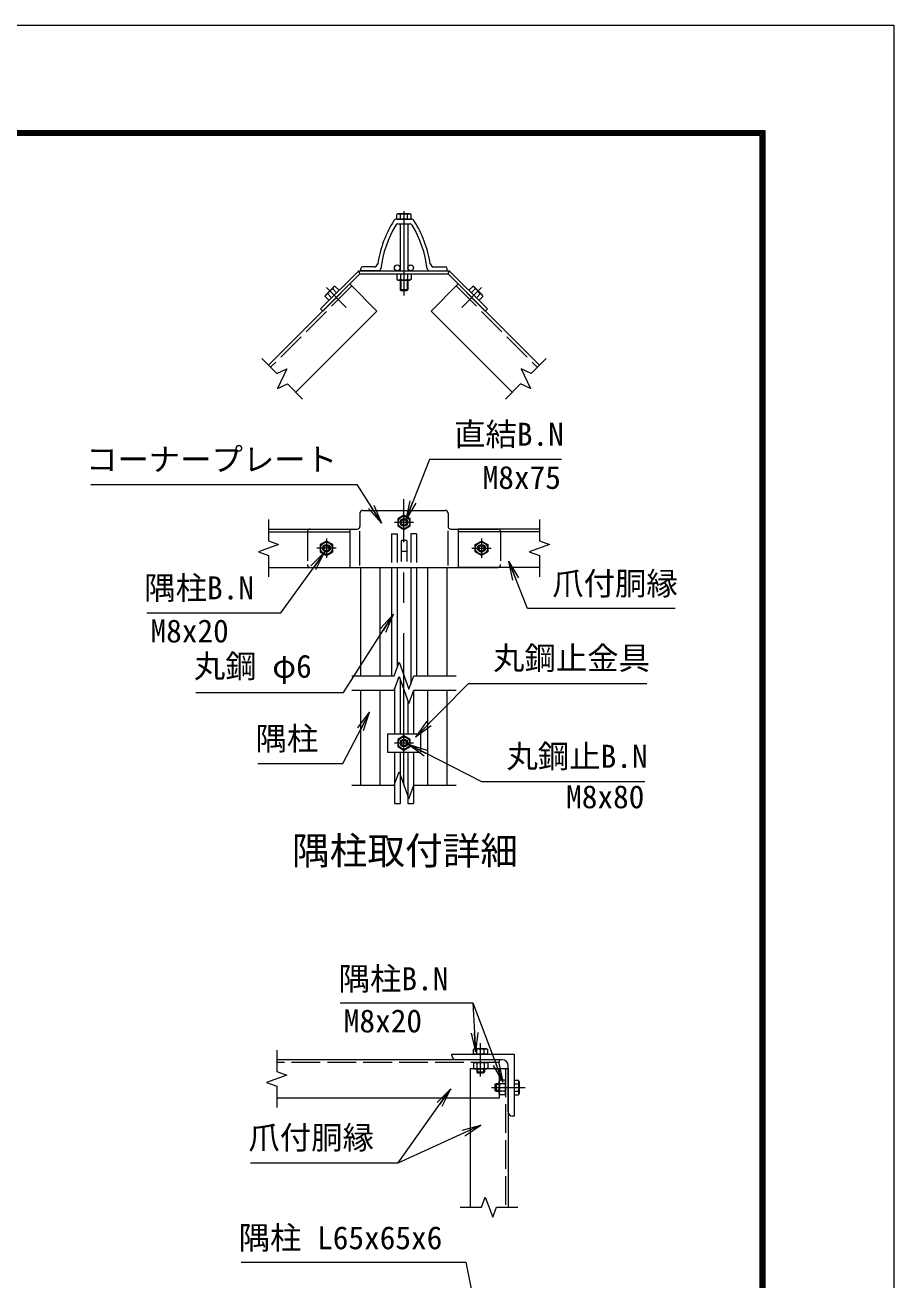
# Model space of a CAD drawing. Units: millimetres, scale not verified. Extents: x -4200 to 4200, y -2970 to 2970.
# Drawn here: x 2384 to 4200, y 348 to 2970 of the extents above; entities that cross this region are included whole.
import ezdxf
from ezdxf.enums import TextEntityAlignment as Align

# ---------------------------------------------------------------- set-up
doc = ezdxf.new("R2010")
doc.units = ezdxf.units.MM
doc.header["$LTSCALE"] = 10
doc.linetypes.add('DASHED', pattern=[7.5, 6, -1.5])
doc.linetypes.add('USER1', pattern=[50.8, 31.75, -6.35, 6.35, -6.35])
for name, color, linetype, lineweight in [('0-0_D-STR1', 1, 'Continuous', 18), ('0-1_D-BMK', 2, 'USER1', 13), ('0-2_D-STR-DIM', 7, 'Continuous', 13), ('0-3_D-STR3', 3, 'Continuous', 13), ('0-7_D-STR-TXT', 7, 'Continuous', 13), ('0-8_0', 7, 'Continuous', 18), ('0-B_D-TTL', 7, 'Continuous', 18)]:
    doc.layers.add(name, color=color, linetype=linetype, lineweight=lineweight)
doc.layers.add('0-9_D-TTL-TXT', color=7, linetype='Continuous')
doc.styles.add('ＭＳ ゴシック', font='')
doc.styles.get('ＭＳ ゴシック').set_extended_font_data('MS Gothic')

# ---------------------------------------------------------------- blocks, each defined once
blk = doc.blocks.new('_Open')
at = {"layer": '0-8_0'}
blk.add_line((-10, 1.667), (0, 0), dxfattribs=at)
blk.add_lwpolyline([(-10, -1.667), (0, 0), (-10, 0)], dxfattribs=at)

msp = doc.modelspace()

# ---------------------------------------------------------------- linework, layer by layer
at = {"layer": '0-0_D-STR1'}
for p, q in [((3161, 2564.76), (3191.03, 2564.76)), ((3163.13, 2554.76), (3188.9, 2554.76)), ((3113.17, 2464.76), (3089.02, 2464.76)), ((3238.87, 2464.76), (3263.02, 2464.76)), ((3086.02, 2456.76), (3086.02, 2461.76)), ((3086.02, 2456.76), (3086.02, 2461.76)), ((3122.72, 2456.76), (3086.02, 2456.76)), ((3229.31, 2456.76), (3266.02, 2456.76)), ((3266.02, 2456.76), (3266.02, 2461.76)), ((3062.8, 2429.15), (2893.1, 2259.44)), ((3062.8, 2429.15), (3119.37, 2372.58)), ((3289.23, 2429.15), (3232.66, 2372.58)), ((3289.23, 2429.15), (3458.93, 2259.44)), ((3119.37, 2372.58), (2949.67, 2202.87)), ((3232.66, 2372.58), (3402.37, 2202.87)), ((2892.91, 1916.98), (3062.8, 1916.98)), ((3062.8, 1916.98), (3062.8, 1836.98)), ((3459.12, 1916.98), (3289.23, 1916.98)), ((3289.23, 1916.98), (3289.23, 1836.98)), ((2892.91, 1910.98), (3062.8, 1910.98)), ((3459.12, 1910.98), (3289.23, 1910.98)), ((2892.91, 1836.98), (3062.8, 1836.98)), ((3086.02, 1610.72), (3086.02, 1836.98)), ((3126.02, 1610.72), (3126.02, 1836.98)), ((3226.02, 1610.72), (3226.02, 1836.98)), ((3266.02, 1610.72), (3266.02, 1836.98)), ((3459.12, 1836.98), (3289.23, 1836.98)), ((3086.02, 1381.76), (3086.02, 1580.72)), ((3126.02, 1381.76), (3126.02, 1580.72)), ((3226.02, 1381.76), (3226.02, 1580.72)), ((3266.02, 1381.76), (3266.02, 1580.72)), ((3276, 817.23), (3276, 820.23)), ((3276, 820.23), (3406, 820.23)), ((3406, 820.23), (3406, 690.23)), ((3376, 808.23), (2910, 808.23)), ((3381, 808.23), (3285, 808.23)), ((3314, 790.23), (3314, 500.23)), ((3314, 790.23), (3394, 790.23)), ((3394, 699.23), (3394, 795.23)), ((3394, 790.23), (3394, 500.23)), ((3314, 728.23), (2910, 728.23)), ((3406, 690.23), (3403, 690.23))]:
    msp.add_line(p, q, dxfattribs=at)
at = {"layer": '0-0_D-STR1', "linetype": 'DASHED'}
for p, q in [((3067.05, 2424.9), (2897.34, 2255.2)), ((3284.99, 2424.9), (3454.69, 2255.2)), ((3376, 802.23), (2910, 802.23)), ((3376, 728.23), (3376, 808.23)), ((3388, 790.23), (3388, 500.23)), ((3376, 728.23), (3314, 728.23))]:
    msp.add_line(p, q, dxfattribs=at)
at = {"layer": '0-0_D-STR1'}
for centre, radius, start, end in [((3358.02, 2433.36), 240, 147.73028, 170.85863), ((3358.02, 2433.36), 232, 149.15113, 173.11764), ((3161, 2557.76), 7, 90, 147.73028), ((3163.13, 2549.76), 5, 90, 149.15113), ((3188.9, 2549.76), 5, 30.84887, 90), ((3191.03, 2557.76), 7, 32.26972, 90), ((2994.02, 2433.36), 232, 6.88236, 30.84887), ((2994.02, 2433.36), 240, 9.14137, 32.26972), ((3089.02, 2461.76), 3, 90, 180), ((3113.17, 2472.76), 8, 270, 350.85863), ((3238.87, 2472.76), 8, 189.14137, 270), ((3263.02, 2461.76), 3, 0, 90), ((3122.72, 2461.76), 5, 270, 353.11764), ((3229.31, 2461.76), 5, 186.88236, 270), ((3285, 817.23), 9, 180, 270), ((3381, 795.23), 13, 360, 90), ((3403, 699.23), 9, 180, 270)]:
    msp.add_arc(centre, radius, start, end, dxfattribs=at)
at = {"layer": '0-1_D-BMK'}
for p, q in [((3176.02, 2581.5), (3176.02, 2405.12)), ((3013.77, 2421.61), (3055.27, 2380.11)), ((3338.26, 2421.61), (3296.76, 2380.11)), ((3176.02, 1381.76), (3176.02, 1979.71)), ((3196.02, 1930.98), (3156.02, 1930.98)), ((3014.02, 1896.98), (3014.02, 1856.98)), ((3338.02, 1896.98), (3338.02, 1856.98)), ((3034.02, 1876.98), (2994.02, 1876.98)), ((3318.02, 1876.98), (3358.02, 1876.98)), ((3196.02, 1469.91), (3156.02, 1469.91)), ((3336, 773.23), (3336, 843.23)), ((3359, 750.23), (3429, 750.23))]:
    msp.add_line(p, q, dxfattribs=at)
at = {"layer": '0-2_D-STR-DIM'}
for p, q in [((2878.96, 2273.58), (2910.5, 2242.04)), ((3473.08, 2273.58), (3441.53, 2242.04)), ((3421.14, 2251.55), (3440.16, 2210.76)), ((3441.53, 2242.04), (3421.14, 2251.55)), ((2932.26, 2220.27), (2963.81, 2188.73)), ((3419.77, 2220.27), (3388.22, 2188.73)), ((3440.16, 2210.76), (3419.77, 2220.27)), ((2892.91, 1937.24), (2892.91, 1892.63)), ((3459.12, 1937.24), (3459.12, 1892.63)), ((2892.91, 1892.63), (2914.06, 1884.93)), ((2914.06, 1884.93), (2871.77, 1869.54)), ((2871.77, 1869.54), (2892.91, 1861.85)), ((2892.91, 1861.85), (2892.91, 1817.24)), ((3459.12, 1861.85), (3459.12, 1817.24)), ((3155.49, 1610.72), (3165.76, 1638.92)), ((3165.76, 1638.92), (3186.28, 1582.53)), ((3067.02, 1610.72), (3155.49, 1610.72)), ((3155.49, 1580.72), (3165.76, 1608.92)), ((3165.76, 1608.92), (3186.28, 1552.53)), ((3186.28, 1582.53), (3196.54, 1610.72)), ((3196.54, 1610.72), (3285.02, 1610.72)), ((3067.02, 1580.72), (3155.49, 1580.72)), ((3186.28, 1552.53), (3196.54, 1580.72)), ((3196.54, 1580.72), (3285.02, 1580.72)), ((3155.49, 1381.76), (3165.76, 1409.95)), ((3165.76, 1409.95), (3186.28, 1353.57)), ((3067.02, 1381.76), (3155.49, 1381.76)), ((3186.28, 1353.57), (3196.54, 1381.76)), ((3196.54, 1381.76), (3285.02, 1381.76)), ((2910, 828.49), (2910, 783.88)), ((2931.14, 776.18), (2888.86, 760.79)), ((2888.86, 760.79), (2910, 753.09)), ((2910, 783.88), (2931.14, 776.18)), ((2910, 753.09), (2910, 708.49)), ((3293.74, 500.23), (3338.35, 500.23)), ((3369.13, 500.23), (3413.74, 500.23))]:
    msp.add_line(p, q, dxfattribs=at)
for points in [[(2910.5, 2242.04), (2930.89, 2251.55), (2911.87, 2210.76), (2932.26, 2220.27)], [(3459.12, 1892.63), (3480.26, 1884.93), (3437.98, 1869.54), (3459.12, 1861.85)], [(3338.35, 500.23), (3346.04, 521.37), (3361.43, 479.08), (3369.13, 500.23)]]:
    msp.add_lwpolyline(points, dxfattribs=at)
at = {"layer": '0-3_D-STR3'}
for p, q in [((3163.42, 2575.36), (3161.01, 2573.97)), ((3161.01, 2564.76), (3161.01, 2573.97)), ((3188.62, 2575.36), (3163.42, 2575.36)), ((3168.51, 2564.76), (3168.51, 2573.97)), ((3183.52, 2564.76), (3183.52, 2573.97)), ((3188.62, 2575.36), (3191.03, 2573.97)), ((3191.03, 2564.76), (3191.03, 2573.97)), ((3191.03, 2564.76), (3161.01, 2564.76)), ((3168.02, 2554.76), (3168.02, 2456.76)), ((3184.02, 2554.76), (3184.02, 2456.76)), ((3081.37, 2456.76), (3001.71, 2377.1)), ((3084.02, 2450.36), (3006.23, 2372.58)), ((3084.02, 2450.36), (3268.02, 2450.36)), ((3161.01, 2450.36), (3191.03, 2450.36)), ((3168.51, 2450.36), (3168.51, 2438.81)), ((3183.52, 2450.36), (3183.52, 2438.81)), ((3268.02, 2450.36), (3345.8, 2372.58)), ((3029.64, 2423.42), (3011.96, 2405.74)), ((3035.3, 2410.7), (3027.13, 2418.86)), ((3032.44, 2424.17), (3029.64, 2423.42)), ((3040.61, 2416), (3032.44, 2424.17)), ((3163.52, 2437.36), (3188.52, 2437.36)), ((3168.02, 2437.36), (3168.02, 2417.16)), ((3168.02, 2417.16), (3170.42, 2414.76)), ((3184.02, 2417.16), (3168.02, 2417.16)), ((3169.52, 2437.36), (3169.52, 2415.66)), ((3181.62, 2414.76), (3170.42, 2414.76)), ((3184.02, 2417.16), (3181.62, 2414.76)), ((3182.52, 2437.36), (3182.52, 2415.66)), ((3184.02, 2437.36), (3184.02, 2417.16)), ((3311.42, 2416), (3319.59, 2424.17)), ((3316.73, 2410.7), (3324.9, 2418.86)), ((3319.59, 2424.17), (3322.39, 2423.42)), ((3322.39, 2423.42), (3340.07, 2405.74)), ((3011.21, 2402.94), (3011.96, 2405.74)), ((3019.38, 2394.77), (3011.21, 2402.94)), ((3024.69, 2400.08), (3016.52, 2408.25)), ((3327.35, 2400.08), (3335.51, 2408.25)), ((3006.23, 2372.58), (3001.71, 2377.1)), ((3345.8, 2372.58), (3350.32, 2377.1)), ((3084.02, 1949.98), (3084.02, 1922.98)), ((3090.02, 1955.98), (3262.02, 1955.98)), ((3176.02, 1945.99), (3163.02, 1938.48)), ((3189.02, 1938.48), (3176.02, 1945.99)), ((3268.02, 1949.98), (3268.02, 1922.98)), ((2980.02, 1916.98), (3078.02, 1916.98)), ((3163.02, 1938.48), (3163.02, 1923.47)), ((3163.02, 1923.47), (3176.02, 1915.96)), ((3176.02, 1915.96), (3189.02, 1923.47)), ((3189.02, 1923.47), (3189.02, 1938.48)), ((3274.02, 1916.98), (3372.02, 1916.98)), ((3084.02, 1840.98), (3084.02, 1912.98)), ((3170.02, 1892.98), (3170.02, 1848.92)), ((3182.02, 1892.98), (3170.02, 1892.98)), ((3182.02, 1892.98), (3182.02, 1848.92)), ((3268.02, 1840.98), (3268.02, 1913.17)), ((3325.02, 1884.48), (3338.02, 1891.99)), ((3338.02, 1891.99), (3351.02, 1884.48)), ((3182.02, 1870.32), (3170.02, 1870.32)), ((3325.02, 1869.47), (3325.02, 1884.48)), ((3338.02, 1861.96), (3325.02, 1869.47)), ((3351.02, 1869.47), (3338.02, 1861.96)), ((3351.02, 1884.48), (3351.02, 1869.47)), ((2980.02, 1836.98), (3372.02, 1836.98)), ((3150.02, 1836.98), (3150.02, 1610.72)), ((3162.02, 1836.98), (3162.02, 1628.64)), ((3190.02, 1836.98), (3190.02, 1592.81)), ((3202.02, 1836.98), (3202.02, 1610.72)), ((3168.02, 1602.7), (3168.02, 1488.91)), ((3156.02, 1582.16), (3156.02, 1488.91)), ((3196.02, 1579.29), (3196.02, 1488.91)), ((3184.02, 1558.75), (3184.02, 1488.91)), ((3141.62, 1488.91), (3210.42, 1488.91)), ((3176.02, 1484.92), (3163.02, 1477.41)), ((3163.02, 1477.41), (3163.02, 1462.4)), ((3189.02, 1477.41), (3176.02, 1484.92)), ((3189.02, 1462.4), (3189.02, 1477.41)), ((3210.42, 1488.91), (3210.42, 1450.91)), ((3156.02, 1450.91), (3156.02, 1343.51)), ((3163.02, 1462.4), (3176.02, 1454.9)), ((3168.02, 1450.91), (3168.02, 1343.51)), ((3176.02, 1454.9), (3189.02, 1462.4)), ((3184.02, 1450.91), (3184.02, 1343.51)), ((3196.02, 1450.91), (3196.02, 1343.51)), ((3156.02, 1343.51), (3168.02, 1343.51)), ((3184.02, 1343.51), (3196.02, 1343.51)), ((3323.4, 830.83), (3320.99, 829.43)), ((3320.99, 820.23), (3320.99, 829.43)), ((3351.01, 820.23), (3320.99, 820.23)), ((3348.6, 830.83), (3323.4, 830.83)), ((3328.49, 820.23), (3328.49, 829.43)), ((3343.51, 820.23), (3343.51, 829.43)), ((3348.6, 830.83), (3351.01, 829.43)), ((3351.01, 820.23), (3351.01, 829.43)), ((3320.99, 802.23), (3351.01, 802.23)), ((3323.5, 789.23), (3348.5, 789.23)), ((3328, 789.23), (3328, 782.63)), ((3328.49, 802.23), (3328.49, 790.68)), ((3329.5, 789.23), (3329.5, 781.13)), ((3342.5, 789.23), (3342.5, 781.13)), ((3343.51, 802.23), (3343.51, 790.68)), ((3344, 789.23), (3344, 782.63)), ((3328, 782.63), (3330.4, 780.23)), ((3344, 782.63), (3328, 782.63)), ((3341.6, 780.23), (3330.4, 780.23)), ((3344, 782.63), (3341.6, 780.23)), ((3376.45, 765.24), (3375, 762.73)), ((3375, 737.73), (3375, 762.73)), ((3388, 765.24), (3376.45, 765.24)), ((3388, 735.21), (3388, 765.24)), ((3406, 765.24), (3406, 735.21)), ((3406, 765.24), (3415.21, 765.24)), ((3416.6, 762.83), (3415.21, 765.24)), ((3416.6, 762.83), (3416.6, 737.63)), ((3368.4, 758.23), (3366, 755.83)), ((3366, 755.83), (3366, 744.63)), ((3375, 756.73), (3366.9, 756.73)), ((3375, 743.73), (3366.9, 743.73)), ((3375, 758.23), (3368.4, 758.23)), ((3375, 742.23), (3368.4, 742.23)), ((3376.45, 735.21), (3375, 737.73)), ((3388, 757.73), (3376.45, 757.73)), ((3388, 742.72), (3376.45, 742.72)), ((3388, 735.21), (3376.45, 735.21)), ((3406, 757.73), (3415.21, 757.73)), ((3406, 742.72), (3415.21, 742.72)), ((3406, 735.21), (3415.21, 735.21)), ((3416.6, 737.63), (3415.21, 735.21))]:
    msp.add_line(p, q, dxfattribs=at)
at = {"layer": '0-3_D-STR3', "linetype": 'DASHED'}
for p, q in [((2974.02, 1910.98), (2974.02, 1842.98)), ((3150.02, 1906.98), (3162.02, 1906.98)), ((3150.02, 1906.98), (3150.02, 1836.98)), ((3162.02, 1906.98), (3162.02, 1836.98)), ((3190.02, 1906.98), (3190.02, 1836.98)), ((3202.02, 1906.98), (3190.02, 1906.98)), ((3202.02, 1906.98), (3202.02, 1836.98)), ((3378.02, 1910.98), (3378.02, 1842.98))]:
    msp.add_line(p, q, dxfattribs=at)
at = {"layer": '0-3_D-STR3'}
for points in [[(3084.02, 2450.36), (3081.37, 2456.76), (3270.67, 2456.76)], [(3161.01, 2450.36), (3161.01, 2438.81), (3163.52, 2437.36)], [(3191.03, 2450.36), (3191.03, 2438.81), (3188.52, 2437.36)], [(3268.02, 2450.36), (3270.67, 2456.76), (3350.32, 2377.1)], [(3332.65, 2394.77), (3340.82, 2402.94), (3340.07, 2405.74)], [(3141.62, 1488.91), (3141.62, 1450.91), (3210.42, 1450.91)], [(3320.99, 802.23), (3320.99, 790.68), (3323.5, 789.23)], [(3351.01, 802.23), (3351.01, 790.68), (3348.5, 789.23)], [(3368.4, 758.23), (3368.4, 742.23), (3366, 744.63)]]:
    msp.add_lwpolyline(points, dxfattribs=at)
msp.add_lwpolyline([(3027.02, 1884.48), (3014.02, 1891.99), (3001.02, 1884.48), (3001.02, 1869.47), (3014.02, 1861.96), (3027.02, 1869.47)], close=True, dxfattribs=at)
for centre, radius in [((3162.02, 2462.76), 6), ((3190.02, 2462.76), 6), ((3176.02, 1930.98), 12.5), ((3176.02, 1930.98), 8), ((3176.02, 1930.98), 5.6), ((3014.02, 1876.98), 12.5), ((3338.02, 1876.98), 12.5), ((3014.02, 1876.98), 8), ((3014.02, 1876.98), 5.6), ((3338.02, 1876.98), 8), ((3338.02, 1876.98), 5.6), ((3176.02, 1469.91), 12.5), ((3176.02, 1469.91), 8), ((3176.02, 1469.91), 5.6)]:
    msp.add_circle(centre, radius, dxfattribs=at)
for centre, radius, start, end in [((3164.76, 2568.48), 6.64, 55.61585, 124.38415), ((3176.02, 2550.29), 24.84, 72.4121, 107.5879), ((3187.27, 2568.48), 6.64, 55.61585, 124.38415), ((3164.76, 2444.29), 6.64, 235.61585, 304.38416), ((3176.02, 2462.49), 24.84, 252.4121, 287.5879), ((3187.27, 2444.29), 6.64, 235.61586, 304.38414), ((3038.57, 2396.81), 24.84, 117.4121, 152.5879), ((3033.66, 2417.64), 6.64, 100.61585, 169.38416), ((3318.37, 2417.64), 6.64, 10.61584, 79.38415), ((3313.46, 2396.81), 24.84, 27.4121, 62.5879), ((3017.74, 2401.72), 6.64, 100.61586, 169.38414), ((3334.29, 2401.72), 6.64, 10.61586, 79.38414), ((3090.02, 1949.98), 6, 90, 180), ((3262.02, 1949.98), 6, 0, 90), ((3078.02, 1922.98), 6, 270, 0), ((3274.02, 1922.98), 6, 180, 270), ((3324.74, 823.95), 6.64, 55.61585, 124.38415), ((3336, 805.76), 24.84, 72.4121, 107.5879), ((3347.26, 823.95), 6.64, 55.61585, 124.38415), ((3324.74, 796.16), 6.64, 235.61585, 304.38416), ((3336, 814.35), 24.84, 252.4121, 287.5879), ((3347.26, 796.16), 6.64, 235.61586, 304.38414), ((3381.93, 761.48), 6.64, 145.61586, 214.38414), ((3409.72, 761.48), 6.64, 325.61585, 34.38415), ((3381.93, 738.97), 6.64, 145.61584, 214.38415), ((3400.13, 750.23), 24.84, 162.4121, 197.5879), ((3409.72, 738.97), 6.64, 325.61585, 34.38415), ((3391.53, 750.23), 24.84, 342.4121, 17.5879)]:
    msp.add_arc(centre, radius, start, end, dxfattribs=at)
at = {"layer": '0-3_D-STR3', "linetype": 'DASHED'}
for centre, start, end in [((2980.02, 1910.98), 90, 180), ((3372.02, 1910.98), 0, 90), ((2980.02, 1842.98), 180, 270), ((3372.02, 1842.98), 270, 0)]:
    msp.add_arc(centre, 6, start, end, dxfattribs=at)
at = {"layer": '0-7_D-STR-TXT'}
for p, q in [((3319.63, 926.98), (3325.67, 826.56)), ((3164, 593.15), (3334.68, 670.92))]:
    msp.add_line(p, q, dxfattribs=at)
for points in [[(3504.93, 2062.65), (3229.38, 2062.65), (3180.92, 1938.33)], [(2521.53, 2009.99), (3077.79, 2009.99), (3127.66, 1931.26)], [(2638.34, 1742.11), (2918.35, 1742.11), (3008.91, 1867)], [(3742.92, 1750.85), (3433.88, 1750.85), (3395.95, 1848.05)], [(2741.23, 1575.83), (3049.26, 1575.83), (3152.91, 1737.37)], [(3683.25, 1593.78), (3310.5, 1593.78), (3201.69, 1483.85)], [(2870.77, 1427.33), (3048.09, 1427.33), (3103.13, 1532.66)], [(3679.38, 1388.72), (3338.61, 1388.72), (3187.42, 1465.87)], [(3042.31, 926.98), (3319.63, 926.98), (3381.87, 763.26)], [(2854.96, 593.15), (3164, 593.15), (3272.5, 745.82)], [(2835.61, 385.32), (3305.31, 385.32), (3326.36, 280.87)]]:
    msp.add_lwpolyline(points, dxfattribs=at)
at = {"layer": '0-B_D-TTL', "color": 2}
msp.add_lwpolyline([(-4200, 2970), (4200, 2970), (4200, -2970), (-4200, -2970)], close=True, dxfattribs=at)
at = {"layer": '0-B_D-TTL'}
for points in [[(-3930, 2750), (3930, 2750), (3930, -2750), (-3930, -2750)], [(-3927.5, 2747.5), (3927.5, 2747.5), (3927.5, -2747.5), (-3927.5, -2747.5)], [(-3925, 2745), (3925, 2745), (3925, -2745), (-3925, -2745)], [(-3922.5, 2742.5), (3922.5, 2742.5), (3922.5, -2742.5), (-3922.5, -2742.5)], [(-3920, 2740), (3920, 2740), (3920, -2740), (-3920, -2740)]]:
    msp.add_lwpolyline(points, close=True, dxfattribs=at)

# ---------------------------------------------------------------- block references
at = {"layer": '0-7_D-STR-TXT', "xscale": 4, "yscale": 4}
for p, rotation in [((3128.73, 1929.57), 302.35412), ((3180.2, 1936.46), 248.70495), ((3010.08, 1868.62), 54.05425), ((3395.23, 1849.92), 111.31411), ((3153.99, 1739.05), 57.31217), ((3104.06, 1534.44), 62.40856), ((3200.29, 1482.43), 225.29561), ((3185.64, 1466.78), 152.96577), ((3325.79, 824.57), 273.44298), ((3382.58, 761.39), 290.8171), ((3273.66, 747.45), 54.59875), ((3336.5, 671.75), 24.49506)]:
    msp.add_blockref('_Open', p, dxfattribs=dict(at, rotation=rotation))

# ---------------------------------------------------------------- texts
at = {"layer": '0-7_D-STR-TXT', "style": 'ＭＳ ゴシック'}
for s, p in [('直結B.N', (3280.81, 2076.63)), ('コーナープレート', (2511.38, 2024.22)), ('M8x75', (3340.44, 1986.44)), ('隅柱B.N', (2633.27, 1755.71)), ('爪付胴縁', (3485.82, 1764.84)), ('M8x20', (2646.25, 1665.7)), ('丸鋼止金具', (3362.18, 1609.03)), ('丸鋼 φ6', (2736.91, 1591.97)), ('隅柱', (2865.69, 1440.93)), ('丸鋼止B.N', (3390.29, 1403.84)), ('M8x80', (3514.9, 1319.27)), ('隅柱B.N', (3039.51, 939.06)), ('M8x20', (3050.21, 850.98)), ('爪付胴縁', (2850.89, 607.14)), ('隅柱 L65x65x6', (2830.53, 397.91))]:
    msp.add_text(s, height=48.09, dxfattribs=at).set_placement(p, align=Align.BOTTOM_LEFT)
at = {"layer": '0-9_D-TTL-TXT', "style": 'ＭＳ ゴシック'}
msp.add_text('隅柱取付詳細', height=57.7, dxfattribs=at).set_placement((2942.11, 1198.88), align=Align.BOTTOM_LEFT)

doc.saveas('drawing.dxf')
